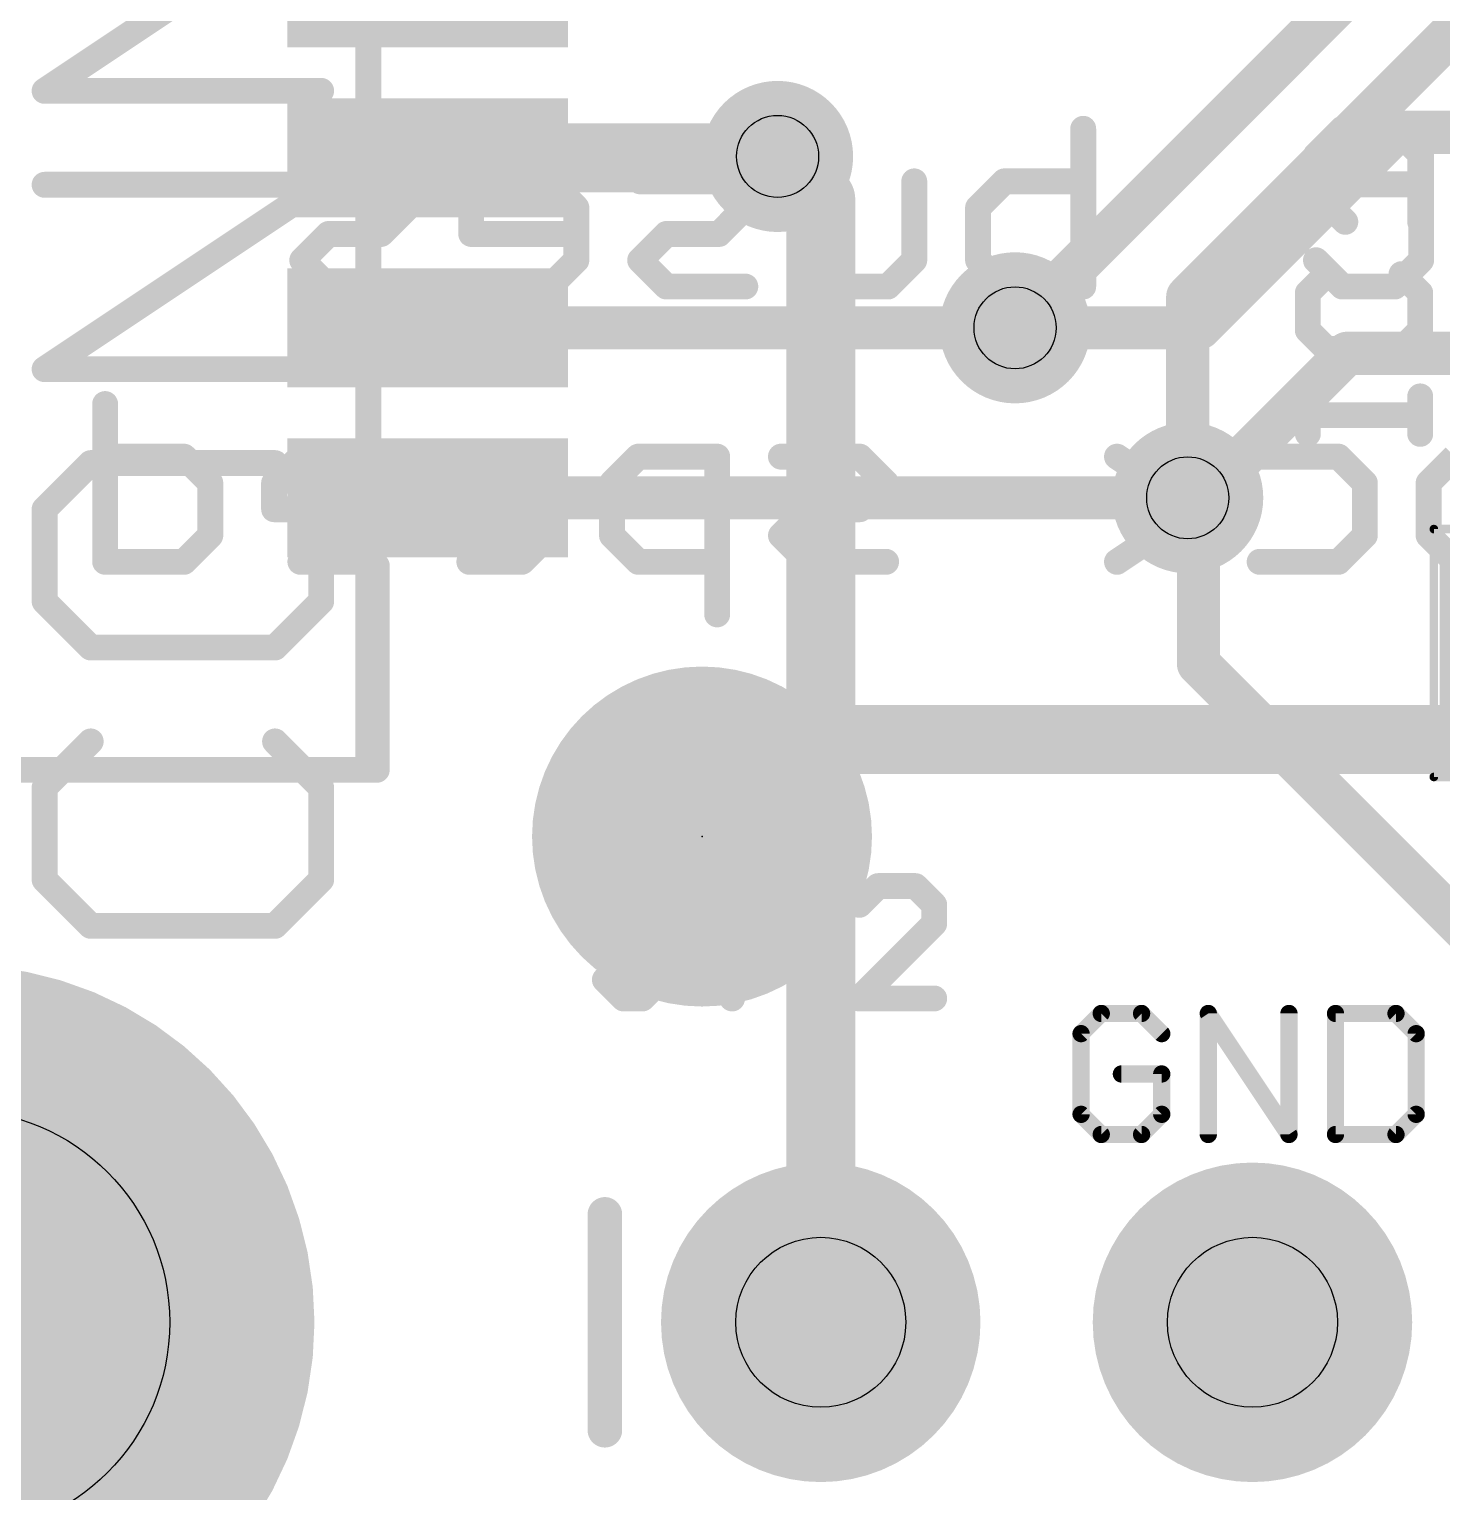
# Model space of a CAD drawing. Extents: x -1.2 to 34.1, y -8.2 to 17.9.
# Drawn here: x 2.96 to 11.27, y 1.54 to 10.15 of the extents above; entities that cross this region are included whole.
import ezdxf

# ---------------------------------------------------------------- set-up
doc = ezdxf.new("R2010")
doc.units = 0
for name, color, linetype in [('1', 12, 'CONTINUOUS'), ('16', 5, 'CONTINUOUS'), ('17', 110, 'CONTINUOUS'), ('18', 110, 'CONTINUOUS'), ('21', 40, 'CONTINUOUS'), ('22', 6, 'CONTINUOUS'), ('23', 40, 'CONTINUOUS'), ('25', 253, 'CONTINUOUS'), ('29', 253, 'CONTINUOUS'), ('30', 253, 'CONTINUOUS'), ('31', 253, 'CONTINUOUS'), ('39', 12, 'CONTINUOUS'), ('40', 132, 'CONTINUOUS'), ('41', 12, 'CONTINUOUS'), ('42', 132, 'CONTINUOUS'), ('44', 253, 'CONTINUOUS'), ('51', 253, 'CONTINUOUS')]:
    doc.layers.add(name, color=color, linetype=linetype)

# ---------------------------------------------------------------- blocks, each defined once
blk = doc.blocks.new('RECT')
blk.add_solid([(-0.5, -0.5), (0.5, -0.5), (-0.5, 0.5), (0.5, 0.5)])
blk = doc.blocks.new('PIE')
at = {"const_width": 0.5}
blk.add_lwpolyline([(0, -0.25, 1), (0, 0.25, 1), (0, -0.25)], format="xyb", dxfattribs=at)
blk = doc.blocks.new('ROUNDP')
at = {"const_width": 0.5}
blk.add_lwpolyline([(0, -0.25, 1), (0, 0.25, 1), (0, -0.25)], format="xyb", dxfattribs=at)
blk = doc.blocks.new('ROUNDV')
at = {"const_width": 0.5}
blk.add_lwpolyline([(0, -0.25, 1), (0, 0.25, 1), (0, -0.25)], format="xyb", dxfattribs=at)

msp = doc.modelspace()

# ---------------------------------------------------------------- linework, layer by layer
at = {"layer": '1'}
for points, const_width in [([(11.0005, 9.54), (9.8505, 8.39)], 0.254), ([(11.0005, 9.54), (11.85, 9.54)], 0.254), ([(5.308, 9.39), (7.358, 9.39)], 0.4064), ([(7.358, 9.39), (7.366, 9.398)], 0.4064), ([(5.308, 8.39), (8.763, 8.39)], 0.254), ([(9.8505, 8.39), (8.763, 8.39)], 0.254), ([(9.8665, 7.39), (10.7165, 8.24)], 0.254), ([(10.7165, 8.24), (11.85, 8.24)], 0.254), ([(5.308, 7.39), (9.779, 7.39)], 0.254), ([(9.779, 7.39), (9.8425, 7.39)], 0.254), ([(9.8425, 6.4135), (9.8425, 7.39)], 0.254), ([(9.8425, 7.39), (9.8665, 7.39)], 0.2032), ([(12.7, 3.556), (9.8425, 6.4135)], 0.254)]:
    msp.add_lwpolyline(points, dxfattribs=dict(at, const_width=const_width))
for points, const_width in [([(11.0005, 9.6035, 1), (11.0005, 9.4765)], 0.127), ([(11.0454, 9.4951, 1), (10.9556, 9.5849)], 0.127), ([(5.308, 9.4916, 1), (5.308, 9.2884)], 0.2032), ([(7.2862, 9.4618, 1), (7.4298, 9.3182)], 0.2032), ([(7.4378, 9.3262, 1), (7.2942, 9.4698)], 0.2032), ([(7.358, 9.2884, 1), (7.358, 9.4916)], 0.2032), ([(5.308, 8.4535, 1), (5.308, 8.3265)], 0.127), ([(8.763, 8.4535, 1), (8.763, 8.3265)], 0.127), ([(8.763, 8.3265, 1), (8.763, 8.4535)], 0.127), ([(9.8505, 8.3265, 1), (9.8505, 8.4535)], 0.127), ([(9.8056, 8.4349, 1), (9.8954, 8.3451)], 0.127), ([(10.7165, 8.3035, 1), (10.7165, 8.1765)], 0.127), ([(10.7614, 8.1951, 1), (10.6716, 8.2849)], 0.127), ([(5.308, 7.4535, 1), (5.308, 7.3265)], 0.127), ([(9.779, 7.4535, 1), (9.779, 7.3265)], 0.127), ([(9.779, 7.3265, 1), (9.779, 7.4535)], 0.127), ([(9.906, 7.39, 1), (9.779, 7.39)], 0.127), ([(9.8216, 7.4349, 1), (9.9114, 7.3451)], 0.127), ([(9.8425, 7.4408, 1), (9.8425, 7.3392)], 0.1016), ([(9.8425, 7.3265, 1), (9.8425, 7.4535)], 0.127), ([(9.8665, 7.3392, 1), (9.8665, 7.4408)], 0.1016), ([(9.8874, 6.4584, 1), (9.7976, 6.3686)], 0.127), ([(9.779, 6.4135, 1), (9.906, 6.4135)], 0.127)]:
    msp.add_lwpolyline(points, format="xyb", dxfattribs=dict(at, const_width=const_width))
at = {"layer": '16'}
for points, const_width in [([(8.763, 8.39), (13.2762, 12.9032)], 0.254), ([(13.6525, 12.446), (9.779, 8.5725)], 0.254), ([(7.366, 9.398), (7.62, 9.144)], 0.4064), ([(7.62, 9.144), (7.62, 5.969)], 0.4064), ([(9.779, 8.5725), (9.779, 7.39)], 0.254), ([(7.62, 5.969), (7.62, 2.54)], 0.4064), ([(7.62, 5.969), (14.0335, 5.969)], 0.4064)]:
    msp.add_lwpolyline(points, dxfattribs=dict(at, const_width=const_width))
for points, const_width in [([(7.4378, 9.4698, 1), (7.2942, 9.3262)], 0.2032), ([(7.7216, 9.144, 1), (7.5184, 9.144)], 0.2032), ([(7.5482, 9.0722, 1), (7.6918, 9.2158)], 0.2032), ([(9.8425, 8.5725, 1), (9.7155, 8.5725)], 0.127), ([(9.7341, 8.6174, 1), (9.8239, 8.5276)], 0.127), ([(8.7181, 8.4349, 1), (8.8079, 8.3451)], 0.127), ([(9.7155, 7.39, 1), (9.8425, 7.39)], 0.127), ([(7.7216, 5.969, 1), (7.5184, 5.969)], 0.2032), ([(7.62, 6.0706, 1), (7.62, 5.8674)], 0.2032), ([(7.5184, 5.969, 1), (7.7216, 5.969)], 0.2032), ([(7.5184, 2.54, 1), (7.7216, 2.54)], 0.2032)]:
    msp.add_lwpolyline(points, format="xyb", dxfattribs=dict(at, const_width=const_width))
at = {"layer": '21'}
for points, const_width in [([(5.008, 6.99), (5.008, 5.79)], 0.1524), ([(5.008, 5.79), (2.408, 5.79)], 0.1524), ([(9.2703, 4.3567), (9.1517, 4.2381)], 0.1016), ([(9.5076, 4.3567), (9.2703, 4.3567)], 0.1016), ([(9.6262, 4.2381), (9.5076, 4.3567)], 0.1016), ([(9.9001, 3.6449), (9.9001, 4.3567)], 0.1016), ([(9.9001, 4.3567), (10.3746, 3.6449)], 0.1016), ([(10.3746, 3.6449), (10.3746, 4.3567)], 0.1016), ([(10.6485, 4.3567), (10.6485, 3.6449)], 0.1016), ([(11.0044, 4.3567), (10.6485, 4.3567)], 0.1016), ([(11.123, 4.2381), (11.0044, 4.3567)], 0.1016), ([(9.1517, 4.2381), (9.1517, 3.7635)], 0.1016), ([(11.123, 3.7635), (11.123, 4.2381)], 0.1016), ([(9.6262, 4.0008), (9.3889, 4.0008)], 0.1016), ([(9.6262, 3.7635), (9.6262, 4.0008)], 0.1016), ([(9.1517, 3.7635), (9.2703, 3.6449)], 0.1016), ([(9.5076, 3.6449), (9.6262, 3.7635)], 0.1016), ([(11.0044, 3.6449), (11.123, 3.7635)], 0.1016), ([(9.2703, 3.6449), (9.5076, 3.6449)], 0.1016), ([(10.6485, 3.6449), (11.0044, 3.6449)], 0.1016)]:
    msp.add_lwpolyline(points, dxfattribs=dict(at, const_width=const_width))
for points, const_width in [([(5.0461, 6.99, 1), (4.9699, 6.99)], 0.0762), ([(5.008, 5.7519, 1), (5.008, 5.8281)], 0.0762), ([(4.9699, 5.79, 1), (5.0461, 5.79)], 0.0762), ([(2.54, 0.54, 1), (2.54, 4.54, 1), (2.54, 0.54)], 0.2032), ([(9.2703, 4.3821, 1), (9.2703, 4.3313)], 0.0508), ([(9.2883, 4.3387, 1), (9.2524, 4.3747)], 0.0508), ([(9.5255, 4.3747, 1), (9.4896, 4.3387)], 0.0508), ([(9.5076, 4.3313, 1), (9.5076, 4.3821)], 0.0508), ([(9.9255, 4.3567, 1), (9.8747, 4.3567)], 0.0508), ([(9.9212, 4.3708, 1), (9.879, 4.3426)], 0.0508), ([(10.4, 4.3567, 1), (10.3492, 4.3567)], 0.0508), ([(10.6739, 4.3567, 1), (10.6231, 4.3567)], 0.0508), ([(10.6485, 4.3821, 1), (10.6485, 4.3313)], 0.0508), ([(11.0224, 4.3747, 1), (10.9865, 4.3387)], 0.0508), ([(11.0044, 4.3313, 1), (11.0044, 4.3821)], 0.0508), ([(9.1771, 4.2381, 1), (9.1263, 4.2381)], 0.0508), ([(9.1337, 4.256, 1), (9.1696, 4.2201)], 0.0508), ([(9.6083, 4.2201, 1), (9.6442, 4.256)], 0.0508), ([(11.1484, 4.2381, 1), (11.0976, 4.2381)], 0.0508), ([(11.1051, 4.2201, 1), (11.141, 4.256)], 0.0508), ([(9.3889, 4.0262, 1), (9.3889, 3.9754)], 0.0508), ([(9.6516, 4.0008, 1), (9.6008, 4.0008)], 0.0508), ([(9.6262, 3.9754, 1), (9.6262, 4.0262)], 0.0508), ([(9.1696, 3.7815, 1), (9.1337, 3.7456)], 0.0508), ([(9.1263, 3.7635, 1), (9.1771, 3.7635)], 0.0508), ([(9.6008, 3.7635, 1), (9.6516, 3.7635)], 0.0508), ([(9.6442, 3.7456, 1), (9.6083, 3.7815)], 0.0508), ([(11.0976, 3.7635, 1), (11.1484, 3.7635)], 0.0508), ([(11.141, 3.7456, 1), (11.1051, 3.7815)], 0.0508), ([(9.2703, 3.6703, 1), (9.2703, 3.6195)], 0.0508), ([(9.2524, 3.6269, 1), (9.2883, 3.6629)], 0.0508), ([(9.4896, 3.6629, 1), (9.5255, 3.6269)], 0.0508), ([(9.5076, 3.6195, 1), (9.5076, 3.6703)], 0.0508), ([(9.8747, 3.6449, 1), (9.9255, 3.6449)], 0.0508), ([(10.3492, 3.6449, 1), (10.4, 3.6449)], 0.0508), ([(10.3535, 3.6308, 1), (10.3958, 3.659)], 0.0508), ([(10.6485, 3.6703, 1), (10.6485, 3.6195)], 0.0508), ([(10.6231, 3.6449, 1), (10.6739, 3.6449)], 0.0508), ([(10.9865, 3.6629, 1), (11.0224, 3.6269)], 0.0508), ([(11.0044, 3.6195, 1), (11.0044, 3.6703)], 0.0508)]:
    msp.add_lwpolyline(points, format="xyb", dxfattribs=dict(at, const_width=const_width))
at = {"layer": '22', "const_width": 0.1524}
for points in [[(9.1642, 9.5607), (9.1642, 8.6328)], [(10.5336, 9.4061), (10.6882, 9.5607)], [(10.6882, 9.5607), (10.9975, 9.5607)], [(10.9975, 9.5607), (11.1522, 9.4061)], [(11.1522, 9.4061), (11.1522, 8.7875)], [(5.0336, 9.2514), (4.5696, 9.2514)], [(5.1882, 9.0968), (5.0336, 9.2514)], [(5.7183, 9.2514), (5.5636, 9.0968)], [(6.0276, 9.2514), (5.7183, 9.2514)], [(6.1822, 9.0968), (6.0276, 9.2514)], [(7.0216, 9.2514), (6.5576, 9.2514)], [(7.1762, 9.0968), (7.0216, 9.2514)], [(7.5516, 8.6328), (7.5516, 9.2514)], [(8.1702, 9.2514), (8.1702, 8.7875)], [(8.5456, 9.0968), (8.7002, 9.2514)], [(8.7002, 9.2514), (9.1642, 9.2514)], [(5.0336, 8.9421), (5.1882, 9.0968)], [(5.5636, 9.0968), (5.5636, 8.9421)], [(6.1822, 8.7875), (6.1822, 9.0968)], [(7.0216, 8.9421), (7.1762, 9.0968)], [(8.5456, 8.7875), (8.5456, 9.0968)], [(4.5696, 8.7875), (4.7243, 8.9421)], [(4.7243, 8.9421), (5.0336, 8.9421)], [(5.5636, 8.9421), (6.1822, 8.9421)], [(6.5576, 8.7875), (6.7123, 8.9421)], [(6.7123, 8.9421), (7.0216, 8.9421)], [(4.7243, 8.6328), (4.5696, 8.7875)], [(6.0276, 8.6328), (6.1822, 8.7875)], [(6.7123, 8.6328), (6.5576, 8.7875)], [(8.1702, 8.7875), (8.0156, 8.6328)], [(8.7002, 8.6328), (8.5456, 8.7875)], [(10.6882, 8.6328), (10.5336, 8.7875)], [(11.1522, 8.7875), (10.9975, 8.6328)], [(5.1882, 8.6328), (4.7243, 8.6328)], [(5.7183, 8.6328), (6.0276, 8.6328)], [(7.1762, 8.6328), (6.7123, 8.6328)], [(8.0156, 8.6328), (7.5516, 8.6328)], [(9.1642, 8.6328), (8.7002, 8.6328)], [(10.9975, 8.6328), (10.6882, 8.6328)], [(3.41, 7.9415), (3.41, 7.0136)], [(9.8269, 7.0136), (9.8269, 7.9415)], [(3.8739, 7.6322), (3.41, 7.6322)], [(4.0286, 7.4775), (3.8739, 7.6322)], [(4.5586, 7.6322), (4.404, 7.4775)], [(4.8679, 7.6322), (4.5586, 7.6322)], [(5.0226, 7.4775), (4.8679, 7.6322)], [(5.5526, 7.6322), (5.398, 7.4775)], [(5.8619, 7.6322), (5.5526, 7.6322)], [(6.0166, 7.4775), (5.8619, 7.6322)], [(6.5466, 7.6322), (6.392, 7.4775)], [(7.0106, 7.6322), (6.5466, 7.6322)], [(7.0106, 6.7043), (7.0106, 7.6322)], [(7.8499, 7.6322), (7.3859, 7.6322)], [(8.0045, 7.4775), (7.8499, 7.6322)], [(9.8269, 7.3229), (9.3629, 7.6322)], [(10.2022, 7.6322), (10.6662, 7.6322)], [(10.6662, 7.6322), (10.8208, 7.4775)], [(11.1962, 7.4775), (11.3509, 7.6322)], [(4.0286, 7.1682), (4.0286, 7.4775)], [(4.404, 7.4775), (4.404, 7.3229)], [(5.0226, 7.1682), (5.0226, 7.4775)], [(5.398, 7.4775), (5.398, 7.3229)], [(6.0166, 7.1682), (6.0166, 7.4775)], [(6.392, 7.4775), (6.392, 7.1682)], [(7.8499, 7.3229), (8.0045, 7.4775)], [(10.8208, 7.4775), (10.8208, 7.1682)], [(11.1962, 7.1682), (11.1962, 7.4775)], [(4.404, 7.3229), (5.0226, 7.3229)], [(5.398, 7.3229), (6.0166, 7.3229)], [(7.3859, 7.1682), (7.5406, 7.3229)], [(7.5406, 7.3229), (7.8499, 7.3229)], [(9.3629, 7.0136), (9.8269, 7.3229)], [(3.8739, 7.0136), (4.0286, 7.1682)], [(4.8679, 7.0136), (5.0226, 7.1682)], [(5.8619, 7.0136), (6.0166, 7.1682)], [(6.392, 7.1682), (6.5466, 7.0136)], [(7.5406, 7.0136), (7.3859, 7.1682)], [(10.8208, 7.1682), (10.6662, 7.0136)], [(11.3509, 7.0136), (11.1962, 7.1682)], [(3.41, 7.0136), (3.8739, 7.0136)], [(4.5586, 7.0136), (4.8679, 7.0136)], [(5.5526, 7.0136), (5.8619, 7.0136)], [(6.5466, 7.0136), (7.0106, 7.0136)], [(8.0045, 7.0136), (7.5406, 7.0136)], [(10.6662, 7.0136), (10.2022, 7.0136)]]:
    msp.add_lwpolyline(points, dxfattribs=at)
at = {"layer": '22', "const_width": 0.0762}
for points in [[(9.2023, 9.5607, 1), (9.1261, 9.5607)], [(10.6882, 9.5988, 1), (10.6882, 9.5226)], [(10.7152, 9.5338, 1), (10.6613, 9.5877)], [(11.0245, 9.5877, 1), (10.9706, 9.5338)], [(10.9975, 9.5226, 1), (10.9975, 9.5988)], [(10.5066, 9.433, 1), (10.5605, 9.3791)], [(11.1903, 9.4061, 1), (11.1141, 9.4061)], [(11.1252, 9.3791, 1), (11.1791, 9.433)], [(4.5696, 9.2895, 1), (4.5696, 9.2133)], [(5.0605, 9.2784, 1), (5.0067, 9.2245)], [(5.0336, 9.2133, 1), (5.0336, 9.2895)], [(5.7183, 9.2895, 1), (5.7183, 9.2133)], [(5.7452, 9.2245, 1), (5.6913, 9.2784)], [(6.0545, 9.2784, 1), (6.0006, 9.2245)], [(6.0276, 9.2133, 1), (6.0276, 9.2895)], [(6.5576, 9.2895, 1), (6.5576, 9.2133)], [(7.0485, 9.2784, 1), (6.9946, 9.2245)], [(7.0216, 9.2133, 1), (7.0216, 9.2895)], [(7.5897, 9.2514, 1), (7.5135, 9.2514)], [(8.2083, 9.2514, 1), (8.1321, 9.2514)], [(8.7002, 9.2895, 1), (8.7002, 9.2133)], [(8.7272, 9.2245, 1), (8.6733, 9.2784)], [(9.1642, 9.2133, 1), (9.1642, 9.2895)], [(5.2152, 9.0698, 1), (5.1613, 9.1237)], [(5.1613, 9.0698, 1), (5.2152, 9.1237)], [(5.6017, 9.0968, 1), (5.5255, 9.0968)], [(5.5367, 9.1237, 1), (5.5906, 9.0698)], [(6.2203, 9.0968, 1), (6.1441, 9.0968)], [(6.1553, 9.0698, 1), (6.2092, 9.1237)], [(7.2032, 9.0698, 1), (7.1493, 9.1237)], [(7.1493, 9.0698, 1), (7.2032, 9.1237)], [(8.5837, 9.0968, 1), (8.5075, 9.0968)], [(8.5187, 9.1237, 1), (8.5725, 9.0698)], [(4.7243, 8.9802, 1), (4.7243, 8.904)], [(4.7512, 8.9152, 1), (4.6974, 8.9691)], [(5.0067, 8.9691, 1), (5.0605, 8.9152)], [(5.0336, 8.904, 1), (5.0336, 8.9802)], [(5.5636, 8.9802, 1), (5.5636, 8.904)], [(5.5255, 8.9421, 1), (5.6017, 8.9421)], [(6.1822, 8.904, 1), (6.1822, 8.9802)], [(6.7123, 8.9802, 1), (6.7123, 8.904)], [(6.7392, 8.9152, 1), (6.6853, 8.9691)], [(6.9946, 8.9691, 1), (7.0485, 8.9152)], [(7.0216, 8.904, 1), (7.0216, 8.9802)], [(4.5966, 8.8144, 1), (4.5427, 8.7605)], [(6.2092, 8.7605, 1), (6.1553, 8.8144)], [(6.5846, 8.8144, 1), (6.5307, 8.7605)], [(8.1971, 8.7605, 1), (8.1433, 8.8144)], [(8.5725, 8.8144, 1), (8.5187, 8.7605)], [(10.5605, 8.8144, 1), (10.5066, 8.7605)], [(11.1791, 8.7605, 1), (11.1252, 8.8144)], [(4.5427, 8.8144, 1), (4.5966, 8.7605)], [(6.1441, 8.7875, 1), (6.2203, 8.7875)], [(6.5307, 8.8144, 1), (6.5846, 8.7605)], [(8.1321, 8.7875, 1), (8.2083, 8.7875)], [(8.5075, 8.7875, 1), (8.5837, 8.7875)], [(11.1141, 8.7875, 1), (11.1903, 8.7875)], [(4.7243, 8.6709, 1), (4.7243, 8.5947)], [(4.6974, 8.6059, 1), (4.7512, 8.6598)], [(5.1882, 8.5947, 1), (5.1882, 8.6709)], [(5.7183, 8.6709, 1), (5.7183, 8.5947)], [(6.0006, 8.6598, 1), (6.0545, 8.6059)], [(6.0276, 8.5947, 1), (6.0276, 8.6709)], [(6.7123, 8.6709, 1), (6.7123, 8.5947)], [(6.6853, 8.6059, 1), (6.7392, 8.6598)], [(7.1762, 8.5947, 1), (7.1762, 8.6709)], [(7.5516, 8.6709, 1), (7.5516, 8.5947)], [(7.9886, 8.6598, 1), (8.0425, 8.6059)], [(8.0156, 8.5947, 1), (8.0156, 8.6709)], [(8.7002, 8.6709, 1), (8.7002, 8.5947)], [(8.6733, 8.6059, 1), (8.7272, 8.6598)], [(9.1642, 8.5947, 1), (9.1642, 8.6709)], [(10.6882, 8.6709, 1), (10.6882, 8.5947)], [(10.6613, 8.6059, 1), (10.7152, 8.6598)], [(10.9706, 8.6598, 1), (11.0245, 8.6059)], [(10.9975, 8.5947, 1), (10.9975, 8.6709)], [(7.5135, 8.6328, 1), (7.5897, 8.6328)], [(9.1261, 8.6328, 1), (9.2023, 8.6328)], [(3.4481, 7.9415, 1), (3.3719, 7.9415)], [(9.865, 7.9415, 1), (9.7888, 7.9415)], [(3.41, 7.6703, 1), (3.41, 7.5941)], [(3.9009, 7.6591, 1), (3.847, 7.6052)], [(3.8739, 7.5941, 1), (3.8739, 7.6703)], [(4.5586, 7.6703, 1), (4.5586, 7.5941)], [(4.5856, 7.6052, 1), (4.5317, 7.6591)], [(4.8949, 7.6591, 1), (4.841, 7.6052)], [(4.8679, 7.5941, 1), (4.8679, 7.6703)], [(5.5526, 7.6703, 1), (5.5526, 7.5941)], [(5.5796, 7.6052, 1), (5.5257, 7.6591)], [(5.8889, 7.6591, 1), (5.835, 7.6052)], [(5.8619, 7.5941, 1), (5.8619, 7.6703)], [(6.5466, 7.6703, 1), (6.5466, 7.5941)], [(6.5736, 7.6052, 1), (6.5197, 7.6591)], [(7.0487, 7.6322, 1), (6.9725, 7.6322)], [(7.0106, 7.5941, 1), (7.0106, 7.6703)], [(7.3859, 7.6703, 1), (7.3859, 7.5941)], [(7.8768, 7.6591, 1), (7.823, 7.6052)], [(7.8499, 7.5941, 1), (7.8499, 7.6703)], [(9.384, 7.6639, 1), (9.3418, 7.6005)], [(10.2022, 7.6703, 1), (10.2022, 7.5941)], [(10.6931, 7.6591, 1), (10.6392, 7.6052)], [(10.6662, 7.5941, 1), (10.6662, 7.6703)], [(4.0667, 7.4775, 1), (3.9905, 7.4775)], [(4.0016, 7.4506, 1), (4.0555, 7.5045)], [(4.377, 7.5045, 1), (4.4309, 7.4506)], [(4.4421, 7.4775, 1), (4.3659, 7.4775)], [(5.0607, 7.4775, 1), (4.9845, 7.4775)], [(4.9956, 7.4506, 1), (5.0495, 7.5045)], [(5.371, 7.5045, 1), (5.4249, 7.4506)], [(5.4361, 7.4775, 1), (5.3599, 7.4775)], [(6.0547, 7.4775, 1), (5.9785, 7.4775)], [(5.9896, 7.4506, 1), (6.0435, 7.5045)], [(6.365, 7.5045, 1), (6.4189, 7.4506)], [(6.4301, 7.4775, 1), (6.3539, 7.4775)], [(8.0315, 7.4506, 1), (7.9776, 7.5045)], [(7.9776, 7.4506, 1), (8.0315, 7.5045)], [(10.8589, 7.4775, 1), (10.7827, 7.4775)], [(10.7939, 7.4506, 1), (10.8478, 7.5045)], [(11.2343, 7.4775, 1), (11.1581, 7.4775)], [(11.1693, 7.5045, 1), (11.2232, 7.4506)], [(4.404, 7.361, 1), (4.404, 7.2848)], [(5.0226, 7.2848, 1), (5.0226, 7.361)], [(5.398, 7.361, 1), (5.398, 7.2848)], [(6.0166, 7.2848, 1), (6.0166, 7.361)], [(7.5406, 7.361, 1), (7.5406, 7.2848)], [(7.5675, 7.2959, 1), (7.5137, 7.3498)], [(7.8499, 7.2848, 1), (7.8499, 7.361)], [(9.848, 7.2912, 1), (9.8057, 7.3546)], [(4.3659, 7.3229, 1), (4.4421, 7.3229)], [(5.3599, 7.3229, 1), (5.4361, 7.3229)], [(7.823, 7.3498, 1), (7.8768, 7.2959)], [(9.8057, 7.2912, 1), (9.848, 7.3546)], [(4.0555, 7.1413, 1), (4.0016, 7.1952)], [(5.0495, 7.1413, 1), (4.9956, 7.1952)], [(6.0435, 7.1413, 1), (5.9896, 7.1952)], [(6.4189, 7.1952, 1), (6.365, 7.1413)], [(7.4129, 7.1952, 1), (7.359, 7.1413)], [(7.359, 7.1952, 1), (7.4129, 7.1413)], [(10.8478, 7.1413, 1), (10.7939, 7.1952)], [(11.2232, 7.1952, 1), (11.1693, 7.1413)], [(3.9905, 7.1682, 1), (4.0667, 7.1682)], [(4.9845, 7.1682, 1), (5.0607, 7.1682)], [(5.9785, 7.1682, 1), (6.0547, 7.1682)], [(6.3539, 7.1682, 1), (6.4301, 7.1682)], [(10.7827, 7.1682, 1), (10.8589, 7.1682)], [(11.1581, 7.1682, 1), (11.2343, 7.1682)], [(3.41, 7.0517, 1), (3.41, 6.9755)], [(3.847, 7.0405, 1), (3.9009, 6.9866)], [(3.8739, 6.9755, 1), (3.8739, 7.0517)], [(4.5586, 7.0517, 1), (4.5586, 6.9755)], [(4.841, 7.0405, 1), (4.8949, 6.9866)], [(4.8679, 6.9755, 1), (4.8679, 7.0517)], [(5.5526, 7.0517, 1), (5.5526, 6.9755)], [(5.835, 7.0405, 1), (5.8889, 6.9866)], [(5.8619, 6.9755, 1), (5.8619, 7.0517)], [(6.5466, 7.0517, 1), (6.5466, 6.9755)], [(6.5197, 6.9866, 1), (6.5735, 7.0405)], [(7.0106, 6.9755, 1), (7.0106, 7.0517)], [(7.5406, 7.0517, 1), (7.5406, 6.9755)], [(7.5137, 6.9866, 1), (7.5675, 7.0405)], [(8.0045, 6.9755, 1), (8.0045, 7.0517)], [(9.3418, 7.0453, 1), (9.384, 6.9819)], [(10.2022, 7.0517, 1), (10.2022, 6.9755)], [(10.6392, 7.0405, 1), (10.6931, 6.9866)], [(10.6662, 6.9755, 1), (10.6662, 7.0517)], [(3.3719, 7.0136, 1), (3.4481, 7.0136)], [(9.7888, 7.0136, 1), (9.865, 7.0136)], [(6.9725, 6.7043, 1), (7.0487, 6.7043)]]:
    msp.add_lwpolyline(points, format="xyb", dxfattribs=at)
at = {"layer": '23'}
msp.add_point((6.9215, 5.3975), dxfattribs=at)
at = {"layer": '25', "const_width": 0.1524}
for points in [[(3.0538, 9.7839), (4.6808, 10.8685)], [(4.6808, 9.7839), (3.0538, 9.7839)], [(11.1468, 9.0136), (11.1468, 9.4542)], [(3.0538, 8.1467), (4.6808, 9.2314)], [(4.6808, 9.2314), (3.0538, 9.2314)], [(10.7062, 9.0136), (10.4858, 9.2339)], [(10.4858, 9.2339), (11.1468, 9.2339)], [(10.596, 8.7058), (10.4858, 8.5956)], [(11.1468, 8.5956), (11.0366, 8.7058)], [(10.4858, 8.5956), (10.4858, 8.3753)], [(11.1468, 8.3753), (11.1468, 8.5956)], [(10.4858, 8.3753), (10.596, 8.2651)], [(11.0366, 8.2651), (11.1468, 8.3753)], [(10.596, 8.2651), (11.0366, 8.2651)], [(4.6808, 8.1467), (3.0538, 8.1467)], [(10.4858, 7.7662), (10.4858, 7.9865)], [(11.1468, 7.7662), (11.1468, 7.9865)], [(11.1468, 7.8764), (10.4858, 7.8764)], [(3.325, 7.5942), (3.0538, 7.3231)], [(4.4096, 7.5942), (3.325, 7.5942)], [(4.6808, 7.3231), (4.4096, 7.5942)], [(3.0538, 7.3231), (3.0538, 6.7807)], [(4.6808, 6.7807), (4.6808, 7.3231)], [(3.0538, 6.7807), (3.325, 6.5096)], [(4.4096, 6.5096), (4.6808, 6.7807)], [(3.325, 6.5096), (4.4096, 6.5096)], [(3.325, 5.9571), (3.0538, 5.6859)], [(4.6808, 5.6859), (4.4096, 5.9571)], [(3.0538, 5.6859), (3.0538, 5.1436)], [(4.6808, 5.1436), (4.6808, 5.6859)], [(3.0538, 5.1436), (3.325, 4.8724)], [(4.4096, 4.8724), (4.6808, 5.1436)], [(6.5703, 5.106), (6.7906, 5.106)], [(6.6805, 4.5552), (6.6805, 5.106)], [(7.0984, 4.445), (7.0984, 5.106)], [(7.0984, 5.106), (7.4289, 5.106)], [(7.4289, 5.106), (7.5391, 4.9958)], [(7.957, 5.106), (7.8468, 4.9958)], [(8.1773, 5.106), (7.957, 5.106)], [(8.2875, 4.9958), (8.1773, 5.106)], [(7.5391, 4.9958), (7.5391, 4.7755)], [(8.2875, 4.8856), (8.2875, 4.9958)], [(3.325, 4.8724), (4.4096, 4.8724)], [(7.8468, 4.445), (8.2875, 4.8856)], [(7.5391, 4.7755), (7.4289, 4.6653)], [(7.4289, 4.6653), (7.0984, 4.6653)], [(6.35, 4.5552), (6.4602, 4.445)], [(6.5703, 4.445), (6.6805, 4.5552)], [(6.4602, 4.445), (6.5703, 4.445)], [(8.2875, 4.445), (7.8468, 4.445)]]:
    msp.add_lwpolyline(points, dxfattribs=at)
at = {"layer": '25', "const_width": 0.0762}
for points in [[(3.0538, 9.822, 1), (3.0538, 9.7458)], [(3.0327, 9.8156, 1), (3.0749, 9.7522)], [(4.6808, 9.7458, 1), (4.6808, 9.822)], [(11.1849, 9.4542, 1), (11.1087, 9.4542)], [(3.0538, 9.2695, 1), (3.0538, 9.1933)], [(4.7019, 9.1997, 1), (4.6597, 9.2631)], [(4.6808, 9.1933, 1), (4.6808, 9.2695)], [(10.5128, 9.2608, 1), (10.4589, 9.2069)], [(10.4858, 9.272, 1), (10.4858, 9.1958)], [(11.1468, 9.1958, 1), (11.1468, 9.272)], [(10.6792, 8.9866, 1), (10.7331, 9.0405)], [(11.1087, 9.0136, 1), (11.1849, 9.0136)], [(10.6229, 8.6788, 1), (10.5691, 8.7327)], [(11.0636, 8.7327, 1), (11.0097, 8.6788)], [(10.5239, 8.5956, 1), (10.4477, 8.5956)], [(10.4589, 8.6226, 1), (10.5128, 8.5687)], [(11.1849, 8.5956, 1), (11.1087, 8.5956)], [(11.1199, 8.5687, 1), (11.1737, 8.6226)], [(10.5128, 8.4022, 1), (10.4589, 8.3484)], [(11.1737, 8.3484, 1), (11.1199, 8.4022)], [(10.4477, 8.3753, 1), (10.5239, 8.3753)], [(11.1087, 8.3753, 1), (11.1849, 8.3753)], [(10.596, 8.3032, 1), (10.596, 8.227)], [(10.5691, 8.2382, 1), (10.6229, 8.2921)], [(11.0097, 8.2921, 1), (11.0636, 8.2382)], [(11.0366, 8.227, 1), (11.0366, 8.3032)], [(3.0538, 8.1848, 1), (3.0538, 8.1086)], [(3.0327, 8.1784, 1), (3.0749, 8.115)], [(4.6808, 8.1086, 1), (4.6808, 8.1848)], [(10.5239, 7.9865, 1), (10.4477, 7.9865)], [(11.1849, 7.9865, 1), (11.1087, 7.9865)], [(10.4858, 7.9145, 1), (10.4858, 7.8383)], [(11.1468, 7.8383, 1), (11.1468, 7.9145)], [(10.4477, 7.7662, 1), (10.5239, 7.7662)], [(11.1087, 7.7662, 1), (11.1849, 7.7662)], [(3.325, 7.6323, 1), (3.325, 7.5561)], [(3.3519, 7.5673, 1), (3.298, 7.6212)], [(4.4366, 7.6212, 1), (4.3827, 7.5673)], [(4.4096, 7.5561, 1), (4.4096, 7.6323)], [(3.0919, 7.3231, 1), (3.0157, 7.3231)], [(4.7189, 7.3231, 1), (4.6427, 7.3231)], [(3.0269, 7.35, 1), (3.0808, 7.2961)], [(4.6539, 7.2961, 1), (4.7077, 7.35)], [(3.0808, 6.8077, 1), (3.0269, 6.7538)], [(3.0157, 6.7807, 1), (3.0919, 6.7807)], [(4.6427, 6.7807, 1), (4.7189, 6.7807)], [(4.7077, 6.7538, 1), (4.6539, 6.8077)], [(3.325, 6.5477, 1), (3.325, 6.4715)], [(3.298, 6.4826, 1), (3.3519, 6.5365)], [(4.3827, 6.5365, 1), (4.4366, 6.4826)], [(4.4096, 6.4715, 1), (4.4096, 6.5477)], [(3.3519, 5.9301, 1), (3.298, 5.984)], [(4.4366, 5.984, 1), (4.3827, 5.9301)], [(3.0919, 5.6859, 1), (3.0157, 5.6859)], [(3.0269, 5.7128, 1), (3.0808, 5.659)], [(4.7189, 5.6859, 1), (4.6427, 5.6859)], [(4.6539, 5.659, 1), (4.7077, 5.7128)], [(3.0808, 5.1705, 1), (3.0269, 5.1166)], [(3.0157, 5.1436, 1), (3.0919, 5.1436)], [(4.6427, 5.1436, 1), (4.7189, 5.1436)], [(4.7077, 5.1166, 1), (4.6539, 5.1705)], [(6.5703, 5.1441, 1), (6.5703, 5.0679)], [(6.7186, 5.106, 1), (6.6424, 5.106)], [(6.7906, 5.0679, 1), (6.7906, 5.1441)], [(7.1365, 5.106, 1), (7.0603, 5.106)], [(7.0984, 5.1441, 1), (7.0984, 5.0679)], [(7.4558, 5.1329, 1), (7.402, 5.079)], [(7.4289, 5.0679, 1), (7.4289, 5.1441)], [(7.957, 5.1441, 1), (7.957, 5.0679)], [(7.9839, 5.079, 1), (7.93, 5.1329)], [(8.2043, 5.1329, 1), (8.1504, 5.079)], [(8.1773, 5.0679, 1), (8.1773, 5.1441)], [(7.5772, 4.9958, 1), (7.501, 4.9958)], [(7.5121, 4.9689, 1), (7.566, 5.0227)], [(7.8199, 5.0227, 1), (7.8738, 4.9689)], [(8.3256, 4.9958, 1), (8.2494, 4.9958)], [(8.2605, 4.9689, 1), (8.3144, 5.0227)], [(3.325, 4.9105, 1), (3.325, 4.8343)], [(3.298, 4.8455, 1), (3.3519, 4.8993)], [(4.3827, 4.8993, 1), (4.4366, 4.8455)], [(4.4096, 4.8343, 1), (4.4096, 4.9105)], [(8.2494, 4.8856, 1), (8.3256, 4.8856)], [(8.3144, 4.8587, 1), (8.2605, 4.9126)], [(7.566, 4.7485, 1), (7.5121, 4.8024)], [(7.0984, 4.7034, 1), (7.0984, 4.6272)], [(7.4289, 4.6272, 1), (7.4289, 4.7034)], [(7.501, 4.7755, 1), (7.5772, 4.7755)], [(7.402, 4.6923, 1), (7.4558, 4.6384)], [(6.3769, 4.5821, 1), (6.3231, 4.5282)], [(6.6424, 4.5552, 1), (6.7186, 4.5552)], [(6.7074, 4.5282, 1), (6.6535, 4.5821)], [(6.4602, 4.4831, 1), (6.4602, 4.4069)], [(6.4332, 4.4181, 1), (6.4871, 4.4719)], [(6.5434, 4.4719, 1), (6.5973, 4.4181)], [(6.5703, 4.4069, 1), (6.5703, 4.4831)], [(7.0603, 4.445, 1), (7.1365, 4.445)], [(7.8468, 4.4831, 1), (7.8468, 4.4069)], [(7.8199, 4.4719, 1), (7.8738, 4.4181)], [(8.2875, 4.4069, 1), (8.2875, 4.4831)]]:
    msp.add_lwpolyline(points, format="xyb", dxfattribs=at)
at = {"layer": '29'}
for points, const_width in [([(6.9215, 6.1475, 0.4142), (6.1715, 5.3975)], 0.4699), ([(6.9215, 6.265, 1), (6.9215, 6.03)], 0.235), ([(7.6715, 5.3975, 0.4142), (6.9215, 6.1475)], 0.4699), ([(6.9215, 6.03, 1), (6.9215, 6.265)], 0.235), ([(6.289, 5.3975, 1), (6.054, 5.3975)], 0.235), ([(6.1715, 5.3975, 0.4142), (6.9215, 4.6475)], 0.4699), ([(6.9215, 4.6475, 0.4142), (7.6715, 5.3975)], 0.4699), ([(7.789, 5.3975, 1), (7.554, 5.3975)], 0.235), ([(6.054, 5.3975, 1), (6.289, 5.3975)], 0.235), ([(7.554, 5.3975, 1), (7.789, 5.3975)], 0.235), ([(6.9215, 4.765, 1), (6.9215, 4.53)], 0.235), ([(6.9215, 4.53, 1), (6.9215, 4.765)], 0.235)]:
    msp.add_lwpolyline(points, format="xyb", dxfattribs=dict(at, const_width=const_width))
at = {"layer": '39', "const_width": 0.0508}
for points in [[(11.227, 5.748), (11.227, 7.206)], [(11.227, 7.206), (14.173, 7.206)], [(14.173, 5.748), (11.227, 5.748)]]:
    msp.add_lwpolyline(points, dxfattribs=at)
at = {"layer": '39'}
for points, const_width in [([(11.2397, 7.206, 1), (11.2143, 7.206)], 0.0254), ([(11.227, 7.2187, 1), (11.227, 7.1933)], 0.0254), ([(6.9215, 6.1475, 0.4142), (6.1715, 5.3975)], 0.5), ([(7.6715, 5.3975, 0.4142), (6.9215, 6.1475)], 0.5), ([(6.9215, 6.2725, 1), (6.9215, 6.0225)], 0.25), ([(6.9215, 6.0225, 1), (6.9215, 6.2725)], 0.25), ([(11.227, 5.7607, 1), (11.227, 5.7353)], 0.0254), ([(11.2143, 5.748, 1), (11.2397, 5.748)], 0.0254), ([(6.1715, 5.3975, 0.4142), (6.9215, 4.6475)], 0.5), ([(6.2965, 5.3975, 1), (6.0465, 5.3975)], 0.25), ([(6.9215, 4.6475, 0.4142), (7.6715, 5.3975)], 0.5), ([(7.7965, 5.3975, 1), (7.5465, 5.3975)], 0.25), ([(6.0465, 5.3975, 1), (6.2965, 5.3975)], 0.25), ([(7.5465, 5.3975, 1), (7.7965, 5.3975)], 0.25), ([(6.9215, 4.7725, 1), (6.9215, 4.5225)], 0.25), ([(6.9215, 4.5225, 1), (6.9215, 4.7725)], 0.25), ([(2.54, 1.54, 1), (2.54, 3.54, 1), (2.54, 1.54)], 2.032)]:
    msp.add_lwpolyline(points, format="xyb", dxfattribs=dict(at, const_width=const_width))
at = {"layer": '40', "const_width": 2.032}
msp.add_lwpolyline([(2.54, 1.54, 1), (2.54, 3.54, 1), (2.54, 1.54)], format="xyb", dxfattribs=at)
at = {"layer": '41'}
for points, const_width in [([(6.9215, 6.1475, 0.4142), (6.1715, 5.3975)], 0.4826), ([(6.9215, 6.2682, 1), (6.9215, 6.0268)], 0.2413), ([(7.6715, 5.3975, 0.4142), (6.9215, 6.1475)], 0.4826), ([(6.9215, 6.0268, 1), (6.9215, 6.2682)], 0.2413), ([(6.2922, 5.3975, 1), (6.0508, 5.3975)], 0.2413), ([(6.1715, 5.3975, 0.4142), (6.9215, 4.6475)], 0.4826), ([(6.9215, 4.6475, 0.4142), (7.6715, 5.3975)], 0.4826), ([(7.7922, 5.3975, 1), (7.5508, 5.3975)], 0.2413), ([(6.0508, 5.3975, 1), (6.2922, 5.3975)], 0.2413), ([(7.5508, 5.3975, 1), (7.7922, 5.3975)], 0.2413), ([(6.9215, 4.7682, 1), (6.9215, 4.5268)], 0.2413), ([(6.9215, 4.5268, 1), (6.9215, 4.7682)], 0.2413), ([(2.54, 1.54, 1), (2.54, 3.54, 1), (2.54, 1.54)], 2.032)]:
    msp.add_lwpolyline(points, format="xyb", dxfattribs=dict(at, const_width=const_width))
at = {"layer": '42', "const_width": 2.032}
msp.add_lwpolyline([(2.54, 1.54, 1), (2.54, 3.54, 1), (2.54, 1.54)], format="xyb", dxfattribs=at)
at = {"layer": '44'}
for centre, radius in [((7.366, 9.398), 0.2413), ((8.763, 8.39), 0.2413), ((9.779, 7.39), 0.2413), ((2.54, 2.54), 1.25), ((7.62, 2.54), 0.5), ((10.16, 2.54), 0.5)]:
    msp.add_circle(centre, radius, dxfattribs=at)
at = {"layer": '51'}
for points, const_width in [([(4.958, 11.89), (4.958, 5.79)], 0.1524), ([(4.958, 5.79), (0.708, 5.79)], 0.1524), ([(6.35, 3.175), (6.35, 1.905)], 0.2032)]:
    msp.add_lwpolyline(points, dxfattribs=dict(at, const_width=const_width))
for points, const_width in [([(4.958, 5.7519, 1), (4.958, 5.8281)], 0.0762), ([(4.9199, 5.79, 1), (4.9961, 5.79)], 0.0762), ([(6.4008, 3.175, 1), (6.2992, 3.175)], 0.1016), ([(6.2992, 1.905, 1), (6.4008, 1.905)], 0.1016)]:
    msp.add_lwpolyline(points, format="xyb", dxfattribs=dict(at, const_width=const_width))

# ---------------------------------------------------------------- block references
at = {"layer": '1', "xscale": 1.55, "yscale": 0.6}
for p in [(5.308, 10.39), (5.308, 9.39), (5.308, 8.39), (5.308, 7.39)]:
    msp.add_blockref('RECT', p, dxfattribs=at)
at = {"layer": '1'}
msp.add_blockref('PIE', (6.9215, 5.3975), dxfattribs=at)
at = {"layer": '17', "xscale": 3.516, "yscale": 3.516}
msp.add_blockref('ROUNDP', (2.54, 2.54), dxfattribs=at)
msp.add_blockref('ROUNDP', (2.54, 2.54), dxfattribs=at)
at = {"layer": '17', "xscale": 1.778, "yscale": 1.778, "rotation": 90}
for p in [(7.62, 2.54), (7.62, 2.54), (10.16, 2.54), (10.16, 2.54)]:
    msp.add_blockref('ROUNDP', p, dxfattribs=at)
at = {"layer": '18', "xscale": 0.889, "yscale": 0.889}
for p in [(7.366, 9.398), (7.366, 9.398), (8.763, 8.39), (8.763, 8.39), (9.779, 7.39), (9.779, 7.39)]:
    msp.add_blockref('ROUNDV', p, dxfattribs=at)
at = {"layer": '29'}
for name, p, xscale, yscale in [('RECT', (5.308, 10.39), 1.6516, 0.7016), ('RECT', (5.308, 9.39), 1.6516, 0.7016), ('RECT', (5.308, 8.39), 1.6516, 0.7016), ('RECT', (5.308, 7.39), 1.6516, 0.7016), ('PIE', (6.9215, 5.3975), 1.1016, 1.1016), ('ROUNDP', (2.54, 2.54), 3.6176, 3.6176)]:
    msp.add_blockref(name, p, dxfattribs=dict(at, xscale=xscale, yscale=yscale))
for name, p, xscale, yscale, rotation in [('RECT', (11.85, 6.477), 1.1766, 1.1016, 180), ('ROUNDP', (7.62, 2.54), 1.8796, 1.8796, 90), ('ROUNDP', (10.16, 2.54), 1.8796, 1.8796, 90)]:
    msp.add_blockref(name, p, dxfattribs=dict(at, xscale=xscale, yscale=yscale, rotation=rotation))
at = {"layer": '30', "xscale": 3.6176, "yscale": 3.6176}
msp.add_blockref('ROUNDP', (2.54, 2.54), dxfattribs=at)
at = {"layer": '30', "xscale": 1.8796, "yscale": 1.8796, "rotation": 90}
for p in [(7.62, 2.54), (10.16, 2.54)]:
    msp.add_blockref('ROUNDP', p, dxfattribs=at)
at = {"layer": '31', "xscale": 1.55, "yscale": 0.6}
for p in [(5.308, 10.39), (5.308, 9.39), (5.308, 8.39), (5.308, 7.39)]:
    msp.add_blockref('RECT', p, dxfattribs=at)
at = {"layer": '51', "xscale": 0.508, "yscale": 0.508}
for p in [(7.62, 2.54), (10.16, 2.54)]:
    msp.add_blockref('RECT', p, dxfattribs=at)

doc.saveas('drawing.dxf')
